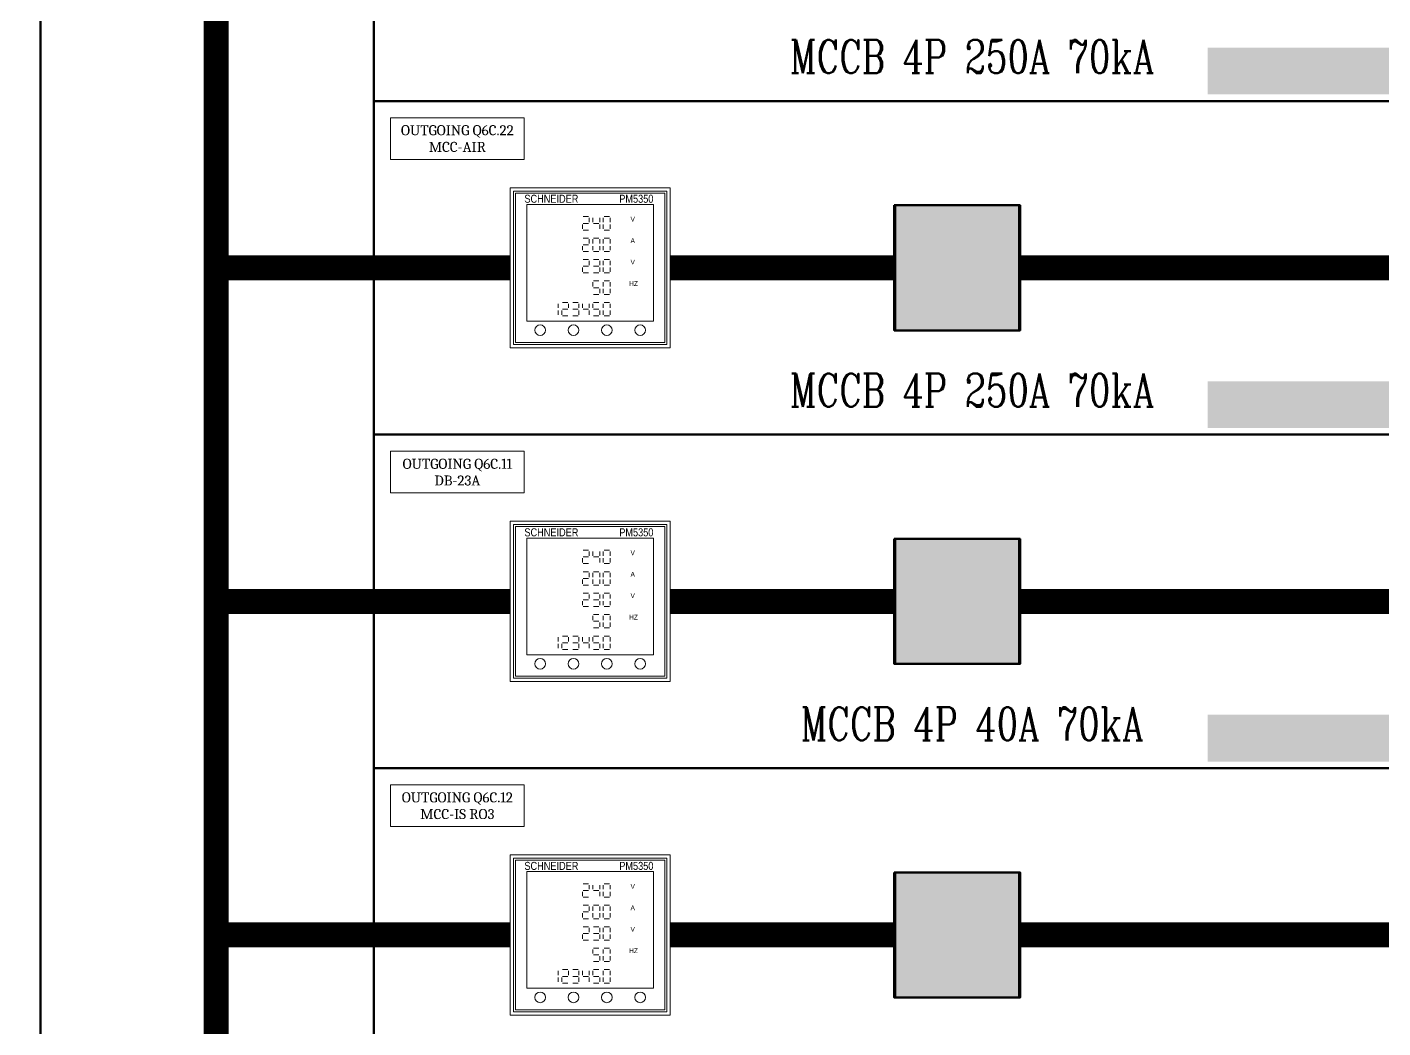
# Model space of a CAD drawing. Header units: millimetres. Extents: x -116965 to 323937, y 291661 to 566926.
# Drawn here: x -44140 to -43327, y 317683 to 318283 of the extents above; entities that cross this region are included whole.
import ezdxf
from ezdxf.enums import TextEntityAlignment as Align

# ---------------------------------------------------------------- set-up
doc = ezdxf.new("R2010")
doc.units = ezdxf.units.MM
doc.layers.get('0').update_dxf_attribs({"lineweight": 18})
doc.layers.add('BASE', color=7, linetype='Continuous', lineweight=15)
doc.layers.add('hw_Text', color=7, linetype='Continuous', lineweight=13)
doc.layers.add('C00-00-00', color=7, linetype='Continuous')
doc.layers.add('C32-AD-3C', color=7, linetype='Continuous', true_color=0x32ad3c)
doc.layers.add('C49-50-57', color=7, linetype='Continuous', true_color=0x495057)
doc.styles.add('hw_Block', font='complex.shx', dxfattribs={"width": 0.75})
doc.styles.add('hw_Block.', font='Cambria.ttf')
doc.styles.add('VnArial', font='')
doc.styles.get('VnArial').set_extended_font_data('.VnArial NarrowH')

# ---------------------------------------------------------------- blocks, each defined once
blk = doc.blocks.new('1232')
at = {"color": 7, "linetype": 'Continuous', "lineweight": 13}
for p, q in [((43.43, 71.35), (43.43, 73.92)), ((43.84, 78.67), (47.07, 78.67)), ((43.84, 74.65), (47.07, 74.65)), ((47.48, 77.94), (47.48, 75.37)), ((49.66, 77.94), (49.66, 75.37)), ((50.08, 74.65), (53.3, 74.65)), ((53.72, 77.94), (53.72, 75.37)), ((53.72, 71.35), (53.72, 73.92)), ((55.9, 77.94), (55.9, 75.37)), ((55.9, 71.35), (55.9, 73.92)), ((56.31, 78.67), (59.54, 78.67)), ((59.95, 77.94), (59.95, 75.37)), ((59.95, 71.35), (59.95, 73.92)), ((43.84, 70.62), (47.07, 70.62)), ((43.84, 65.82), (47.07, 65.82)), ((47.48, 65.09), (47.48, 62.52)), ((49.66, 65.09), (49.66, 62.52)), ((50.08, 65.82), (53.3, 65.82)), ((53.72, 65.09), (53.72, 62.52)), ((55.9, 65.09), (55.9, 62.52)), ((56.31, 70.62), (59.54, 70.62)), ((56.31, 65.82), (59.54, 65.82)), ((59.95, 65.09), (59.95, 62.52)), ((43.43, 58.49), (43.43, 61.06)), ((43.84, 61.79), (47.07, 61.79)), ((43.84, 57.77), (47.07, 57.77)), ((49.66, 58.49), (49.66, 61.06)), ((50.08, 57.77), (53.3, 57.77)), ((53.72, 58.49), (53.72, 61.06)), ((55.9, 58.49), (55.9, 61.06)), ((56.31, 57.77), (59.54, 57.77)), ((59.95, 58.49), (59.95, 61.06)), ((43.84, 52.96), (47.07, 52.96)), ((43.84, 48.94), (47.07, 48.94)), ((47.48, 52.23), (47.48, 49.66)), ((50.08, 52.96), (53.3, 52.96)), ((50.08, 48.94), (53.3, 48.94)), ((53.72, 52.23), (53.72, 49.66)), ((55.9, 52.23), (55.9, 49.66)), ((56.31, 52.96), (59.54, 52.96)), ((59.95, 52.23), (59.95, 49.66)), ((43.43, 45.64), (43.43, 48.21)), ((43.84, 44.91), (47.07, 44.91)), ((50.08, 44.91), (53.3, 44.91)), ((53.72, 45.64), (53.72, 48.21)), ((55.9, 45.64), (55.9, 48.21)), ((56.31, 44.91), (59.54, 44.91)), ((59.95, 45.64), (59.95, 48.21)), ((49.66, 39.38), (49.66, 36.81)), ((50.08, 40.1), (53.3, 40.1)), ((50.08, 36.08), (53.3, 36.08)), ((53.72, 32.78), (53.72, 35.35)), ((55.9, 39.38), (55.9, 36.81)), ((55.9, 32.78), (55.9, 35.35)), ((56.31, 40.1), (59.54, 40.1)), ((59.95, 39.38), (59.95, 36.81)), ((59.95, 32.78), (59.95, 35.35)), ((28.79, 26.5), (28.79, 23.93)), ((31.38, 27.23), (34.61, 27.23)), ((35.02, 26.5), (35.02, 23.93)), ((37.61, 27.23), (40.84, 27.23)), ((41.25, 26.5), (41.25, 23.93)), ((43.43, 26.5), (43.43, 23.93)), ((47.48, 26.5), (47.48, 23.93)), ((49.66, 26.5), (49.66, 23.93)), ((50.08, 32.06), (53.3, 32.06)), ((50.08, 27.23), (53.3, 27.23)), ((55.9, 26.5), (55.9, 23.93)), ((56.31, 32.06), (59.54, 32.06)), ((56.31, 27.23), (59.54, 27.23)), ((59.95, 26.5), (59.95, 23.93)), ((28.79, 19.91), (28.79, 22.47)), ((30.97, 19.91), (30.97, 22.47)), ((31.38, 23.2), (34.61, 23.2)), ((31.38, 19.18), (34.61, 19.18)), ((37.61, 23.2), (40.84, 23.2)), ((37.61, 19.18), (40.84, 19.18)), ((41.25, 19.91), (41.25, 22.47)), ((43.84, 23.2), (47.07, 23.2)), ((47.48, 19.91), (47.48, 22.47)), ((50.08, 23.2), (53.3, 23.2)), ((50.08, 19.18), (53.3, 19.18)), ((53.72, 19.91), (53.72, 22.47)), ((55.9, 19.91), (55.9, 22.47)), ((56.31, 19.18), (59.54, 19.18)), ((59.95, 19.91), (59.95, 22.47))]:
    blk.add_line(p, q, dxfattribs=at)
at = {"layer": 'BASE', "lineweight": 13}
for points in [[(96, 0), (0, 0), (0, 96), (96, 96)], [(3.2, 3.2), (92.8, 3.2), (92.8, 92.8), (3.2, 92.8)], [(10, 16.06), (86, 16.06), (86, 86), (10, 86)]]:
    blk.add_lwpolyline(points, close=True, dxfattribs=at)
at = {"layer": 'BASE', "color": 3, "lineweight": 13}
blk.add_lwpolyline([(2, 2), (94, 2), (94, 94), (2, 94)], close=True, dxfattribs=at)
at = {"layer": 'BASE', "lineweight": 13}
for centre in [(18, 10.61), (38, 10.61), (58, 10.61), (78, 10.61)]:
    blk.add_circle(centre, 3.2, dxfattribs=at)
at = {"layer": 'hw_Text', "lineweight": 13, "style": 'VnArial'}
for s, height, p in [('Schneider', 4.8, (24.76, 89.41)), ('V', 2.88, (73.53, 77.14)), ('A', 2.88, (73.53, 64.28)), ('V', 2.88, (73.53, 51.43)), ('Hz', 2.88, (74.05, 38.57))]:
    blk.add_text(s, height=height, rotation=360, dxfattribs=at).set_placement(p, align=Align.MIDDLE_CENTER)
at = {"layer": 'hw_Text', "color": 1, "lineweight": 13, "style": 'VnArial'}
blk.add_text('PM5350', height=4.8, rotation=360, dxfattribs=at).set_placement((75.69, 89.41), align=Align.MIDDLE_CENTER)
blk = doc.blocks.new('Load Outgoingx')
at = {"color": 0, "lineweight": 5, "ltscale": 0.7}
blk.add_lwpolyline([(10, -10), (10, -35), (90, -35), (90, -10)], close=True, dxfattribs=at)
at = {"color": 0, "lineweight": 5, "style": 'hw_Block.'}
for tag, p in [('LINE1', (50, -17.5)), ('LINE2', (50, -27.5))]:
    blk.add_attdef(tag, text='', height=6, dxfattribs=at).set_placement(p, align=Align.MIDDLE_CENTER)

msp = doc.modelspace()

# ---------------------------------------------------------------- hatches: boundary and pattern name
at = {"layer": 'C00-00-00'}
h = msp.add_hatch(color=256, dxfattribs=at)
h.dxf.hatch_style = 2
h.paths.add_polyline_path([(-43432.539577, 318270.508327), (-43240.566377, 318270.508327), (-43240.566377, 318242.512233), (-43432.539577, 318242.512233)])
h = msp.add_hatch(color=256, dxfattribs=at)
edge = h.paths.add_edge_path()
edge.add_arc((-43583.001539, 318138.526752), 27.496163, 0, 360)
h = msp.add_hatch(color=256, dxfattribs=at)
edge = h.paths.add_edge_path()
edge.add_arc((-43583.001539, 318138.52675), 27.496163, 0, 360)
h = msp.add_hatch(color=256, dxfattribs=at)
edge = h.paths.add_edge_path()
edge.add_arc((-43583.001539, 318138.52675), 27.496163, 0, 360)
h = msp.add_hatch(color=256, dxfattribs=at)
h.dxf.hatch_style = 2
h.paths.add_polyline_path([(-43615.497001, 318146.025703), (-43550.506077, 318146.025703), (-43550.506077, 318131.027797), (-43615.497001, 318131.027797)])
h = msp.add_hatch(color=256, dxfattribs=at)
h.dxf.hatch_style = 2
h.paths.add_polyline_path([(-43432.539577, 318070.536242), (-43240.566377, 318070.536242), (-43240.566377, 318042.540152), (-43432.539577, 318042.540152)])
h = msp.add_hatch(color=256, dxfattribs=at)
edge = h.paths.add_edge_path()
edge.add_arc((-43583.001539, 317938.554667), 27.496163, 0, 360)
h = msp.add_hatch(color=256, dxfattribs=at)
edge = h.paths.add_edge_path()
edge.add_arc((-43583.001539, 317938.554667), 27.496163, 0, 360)
h = msp.add_hatch(color=256, dxfattribs=at)
edge = h.paths.add_edge_path()
edge.add_arc((-43583.001539, 317938.554667), 27.496163, 0, 360)
h = msp.add_hatch(color=256, dxfattribs=at)
h.dxf.hatch_style = 2
h.paths.add_polyline_path([(-43615.497001, 317946.05362), (-43550.506077, 317946.05362), (-43550.506077, 317931.055714), (-43615.497001, 317931.055714)])
h = msp.add_hatch(color=256, dxfattribs=at)
h.dxf.hatch_style = 2
h.paths.add_polyline_path([(-43432.539577, 317870.564158), (-43240.566377, 317870.564158), (-43240.566377, 317842.568067), (-43432.539577, 317842.568067)])
h = msp.add_hatch(color=256, dxfattribs=at)
edge = h.paths.add_edge_path()
edge.add_arc((-43583.001539, 317738.582585), 27.496163, 0, 360)
h = msp.add_hatch(color=256, dxfattribs=at)
edge = h.paths.add_edge_path()
edge.add_arc((-43583.001539, 317738.582585), 27.496163, 0, 360)
h = msp.add_hatch(color=256, dxfattribs=at)
edge = h.paths.add_edge_path()
edge.add_arc((-43583.001539, 317738.582583), 27.496163, 0, 360)
h = msp.add_hatch(color=256, dxfattribs=at)
h.dxf.hatch_style = 2
h.paths.add_polyline_path([(-43615.497001, 317746.081538), (-43550.506077, 317746.081538), (-43550.506077, 317731.083631), (-43615.497001, 317731.083631)])
at = {"layer": 'C32-AD-3C'}
h = msp.add_hatch(color=256, dxfattribs=at)
h.dxf.hatch_style = 2
h.paths.add_polyline_path([(-43605.498398, 318126.028495), (-43590.500492, 318126.028495), (-43590.500492, 318101.031986), (-43605.498398, 318101.031986)])
h = msp.add_hatch(color=256, dxfattribs=at)
h.dxf.hatch_style = 2
h.paths.add_polyline_path([(-43605.498398, 318126.028494), (-43590.500492, 318126.028494), (-43590.500492, 318101.031984), (-43605.498398, 318101.031984)])
h = msp.add_hatch(color=256, dxfattribs=at)
h.dxf.hatch_style = 2
h.paths.add_polyline_path([(-43605.498398, 318126.028494), (-43590.500492, 318126.028494), (-43590.500492, 318101.031984), (-43605.498398, 318101.031984)])
h = msp.add_hatch(color=256, dxfattribs=at)
h.dxf.hatch_style = 2
h.paths.add_polyline_path([(-43605.498398, 317926.056411), (-43590.500492, 317926.056411), (-43590.500492, 317901.059902), (-43605.498398, 317901.059902)])
h = msp.add_hatch(color=256, dxfattribs=at)
h.dxf.hatch_style = 2
h.paths.add_polyline_path([(-43605.498398, 317926.056411), (-43590.500492, 317926.056411), (-43590.500492, 317901.059902), (-43605.498398, 317901.059902)])
h = msp.add_hatch(color=256, dxfattribs=at)
h.dxf.hatch_style = 2
h.paths.add_polyline_path([(-43605.498398, 317926.056411), (-43590.500492, 317926.056411), (-43590.500492, 317901.059902), (-43605.498398, 317901.059902)])
h = msp.add_hatch(color=256, dxfattribs=at)
h.dxf.hatch_style = 2
h.paths.add_polyline_path([(-43605.498398, 317726.08433), (-43590.500492, 317726.08433), (-43590.500492, 317701.087817), (-43605.498398, 317701.087817)])
h = msp.add_hatch(color=256, dxfattribs=at)
h.dxf.hatch_style = 2
h.paths.add_polyline_path([(-43605.498398, 317726.084328), (-43590.500492, 317726.084328), (-43590.500492, 317701.087819), (-43605.498398, 317701.087819)])
h = msp.add_hatch(color=256, dxfattribs=at)
h.dxf.hatch_style = 2
h.paths.add_polyline_path([(-43605.498398, 317726.084328), (-43590.500492, 317726.084328), (-43590.500492, 317701.087819), (-43605.498398, 317701.087819)])
at = {"layer": 'C49-50-57'}
h = msp.add_hatch(color=256, dxfattribs=at)
h.dxf.hatch_style = 2
h.paths.add_polyline_path([(-43620.496304, 318176.021518), (-43545.506773, 318176.021518), (-43545.506773, 318101.031986), (-43620.496304, 318101.031986)])
h = msp.add_hatch(color=256, dxfattribs=at)
h.dxf.hatch_style = 2
h.paths.add_polyline_path([(-43620.496304, 318176.021516), (-43545.506773, 318176.021516), (-43545.506773, 318101.031984), (-43620.496304, 318101.031984)])
h = msp.add_hatch(color=256, dxfattribs=at)
h.dxf.hatch_style = 2
h.paths.add_polyline_path([(-43620.496304, 318176.021516), (-43545.506773, 318176.021516), (-43545.506773, 318101.031984), (-43620.496304, 318101.031984)])
h = msp.add_hatch(color=256, dxfattribs=at)
h.dxf.hatch_style = 2
h.paths.add_polyline_path([(-43620.496304, 317976.049433), (-43545.506773, 317976.049433), (-43545.506773, 317901.059902), (-43620.496304, 317901.059902)])
h = msp.add_hatch(color=256, dxfattribs=at)
h.dxf.hatch_style = 2
h.paths.add_polyline_path([(-43620.496304, 317976.049433), (-43545.506773, 317976.049433), (-43545.506773, 317901.059902), (-43620.496304, 317901.059902)])
h = msp.add_hatch(color=256, dxfattribs=at)
h.dxf.hatch_style = 2
h.paths.add_polyline_path([(-43620.496304, 317976.049433), (-43545.506773, 317976.049433), (-43545.506773, 317901.059902), (-43620.496304, 317901.059902)])
h = msp.add_hatch(color=256, dxfattribs=at)
h.dxf.hatch_style = 2
h.paths.add_polyline_path([(-43620.496304, 317776.07735), (-43545.506773, 317776.07735), (-43545.506773, 317701.087819), (-43620.496304, 317701.087819)])
h = msp.add_hatch(color=256, dxfattribs=at)
h.dxf.hatch_style = 2
h.paths.add_polyline_path([(-43620.496304, 317776.07735), (-43545.506773, 317776.07735), (-43545.506773, 317701.087819), (-43620.496304, 317701.087819)])
h = msp.add_hatch(color=256, dxfattribs=at)
h.dxf.hatch_style = 2
h.paths.add_polyline_path([(-43620.496304, 317776.077348), (-43545.506773, 317776.077348), (-43545.506773, 317701.087817), (-43620.496304, 317701.087817)])

# ---------------------------------------------------------------- linework, layer by layer
at = {"color": 1, "lineweight": -3, "ltscale": 5, "const_width": 15}
for points in [[(-44027.109109, 316738.722167), (-44027.109109, 318638.456958)], [(-43850.831229, 318138.52675), (-44027.109109, 318138.52675)], [(-43620.496304, 318138.52675), (-43754.831229, 318138.52675)], [(-43545.506777, 318138.52675), (-43179.603789, 318138.52675)], [(-43850.831229, 317938.554667), (-44027.109109, 317938.554667)], [(-43620.496304, 317938.554667), (-43754.831229, 317938.554667)], [(-43545.506777, 317938.554665), (-43179.603789, 317938.554665)], [(-43850.831229, 317738.582585), (-44027.109109, 317738.582585)], [(-43620.496304, 317738.582585), (-43754.831229, 317738.582585)], [(-43545.506777, 317738.582585), (-43179.603789, 317738.582585)]]:
    msp.add_lwpolyline(points, dxfattribs=at)
at = {"layer": 'C00-00-00', "lineweight": 211}
msp.add_lwpolyline([(-43932.469782, 318738.443002), (-43232.567492, 318738.443002), (-43232.567492, 316538.750083), (-43932.469782, 316538.750083)], close=True, dxfattribs=at)
at = {"layer": 'C00-00-00', "lineweight": 100}
for points in [[(-44532.386032, 318638.456958), (-44132.441867, 318638.456958), (-44132.441867, 316638.736127), (-44532.386032, 316638.736127)], [(-44132.441867, 318638.456958), (-43932.469782, 318638.456958), (-43932.469782, 316638.736127), (-44132.441867, 316638.736127)], [(-43932.469782, 318438.484877), (-43232.567492, 318438.484877), (-43232.567492, 318238.512792), (-43932.469782, 318238.512792)], [(-43932.469782, 318238.512792), (-43232.567492, 318238.512792), (-43232.567492, 318038.540708), (-43932.469782, 318038.540708)], [(-43932.469782, 318038.540708), (-43232.567492, 318038.540708), (-43232.567492, 317838.568627), (-43932.469782, 317838.568627)], [(-43932.469782, 317838.568627), (-43232.567492, 317838.568627), (-43232.567492, 317638.596542), (-43932.469782, 317638.596542)]]:
    msp.add_lwpolyline(points, close=True, dxfattribs=at)
at = {"layer": 'C00-00-00', "lineweight": 50}
for points in [[(-43620.496304, 318176.021518), (-43545.506773, 318176.021518), (-43545.506773, 318101.031986), (-43620.496304, 318101.031986)], [(-43620.496304, 318176.021516), (-43545.506773, 318176.021516), (-43545.506773, 318101.031984), (-43620.496304, 318101.031984)], [(-43620.013403, 318176.021516), (-43545.023872, 318176.021516), (-43545.023872, 318101.031984), (-43620.013403, 318101.031984)], [(-43620.496304, 317976.049433), (-43545.506773, 317976.049433), (-43545.506773, 317901.059902), (-43620.496304, 317901.059902)], [(-43620.496304, 317976.049433), (-43545.506773, 317976.049433), (-43545.506773, 317901.059902), (-43620.496304, 317901.059902)], [(-43620.013403, 317976.049433), (-43545.023872, 317976.049433), (-43545.023872, 317901.059902), (-43620.013403, 317901.059902)], [(-43620.496304, 317776.07735), (-43545.506773, 317776.07735), (-43545.506773, 317701.087819), (-43620.496304, 317701.087819)], [(-43620.496304, 317776.077348), (-43545.506773, 317776.077348), (-43545.506773, 317701.087817), (-43620.496304, 317701.087817)], [(-43620.013403, 317776.07735), (-43545.023872, 317776.07735), (-43545.023872, 317701.087819), (-43620.013403, 317701.087819)]]:
    msp.add_lwpolyline(points, close=True, dxfattribs=at)

# ---------------------------------------------------------------- block references
at = {"lineweight": -3}
for p, values in [((-43932.469782, 318238.512792), {'LINE2': 'MCC-AIR', 'LINE1': 'OUTGOING Q6C.22'}), ((-43932.469782, 318038.540711), {'LINE2': 'DB-23A', 'LINE1': 'OUTGOING Q6C.11'}), ((-43932.469782, 317838.568627), {'LINE2': 'MCC-IS RO3', 'LINE1': 'OUTGOING Q6C.12'})]:
    msp.add_blockref('Load Outgoingx', p, dxfattribs=at).add_auto_attribs(values)
for p in [(-43850.831229, 318090.52675), (-43850.831229, 317890.554667), (-43850.831229, 317690.582585)]:
    msp.add_blockref('1232', p)

# ---------------------------------------------------------------- texts
at = {"color": 2, "char_height": 20, "attachment_point": 5, "style": 'hw_Block'}
for s, insert in [('MCCB 4P 250A 70kA', (-43573.798147, 318265.121978)), ('MCCB 4P 250A 70kA', (-43573.798147, 318065.149893)), ('MCCB 4P 40A 70kA', (-43573.798147, 317865.177812))]:
    msp.add_mtext_dynamic_manual_height_columns(s, width=280.32785492, gutter_width=12.5, heights=[0], dxfattribs=dict(at, insert=insert))

doc.saveas('drawing.dxf')
